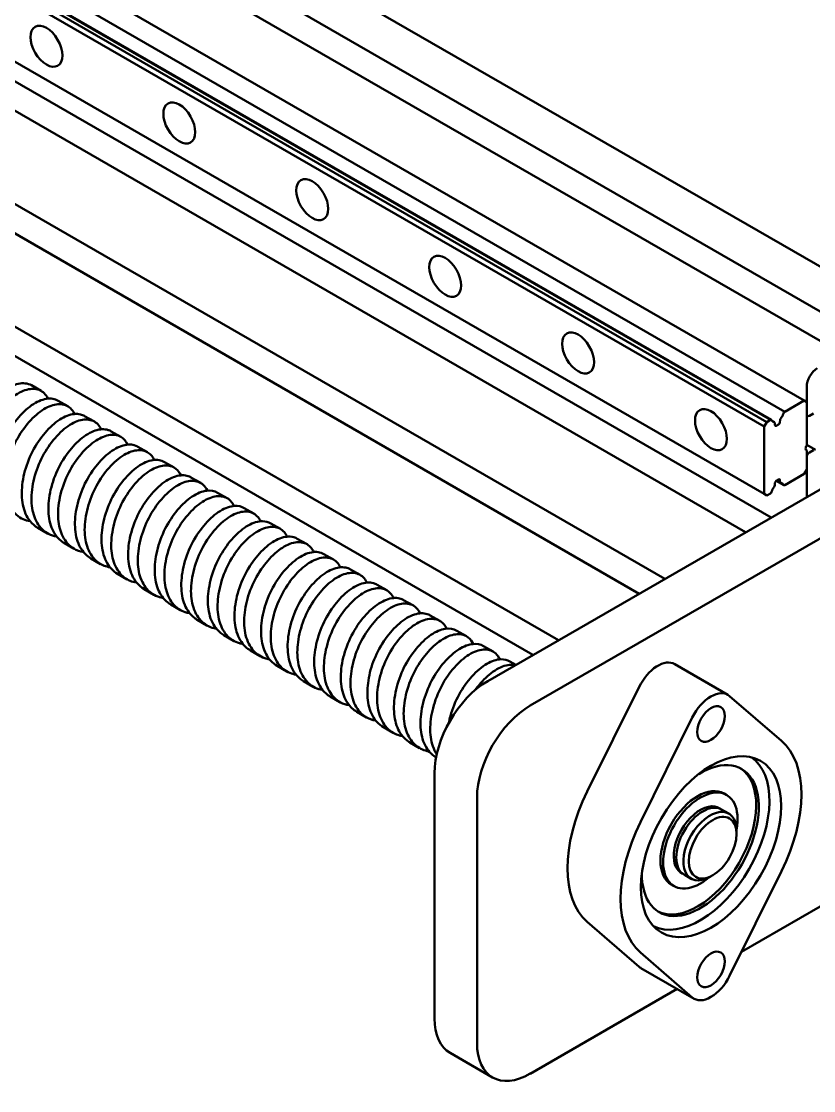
# Model space of a CAD drawing. Header units: millimetres. Extents: x 0 to 420, y 0 to 297.
# Drawn here: x 174.9 to 210.02, y 61.19 to 108.63 of the extents above; entities that cross this region are included whole.
import ezdxf

# ---------------------------------------------------------------- set-up
doc = ezdxf.new("R2010")
doc.units = ezdxf.units.MM
doc.header["$LTSCALE"] = 0.75
doc.layers.add('Visible', color=7, linetype='Continuous', lineweight=50)

msp = doc.modelspace()

# ---------------------------------------------------------------- linework, layer by layer
at = {"layer": 'Visible', "extrusion": (0, 0.816497, 0.57735)}
for p, q in [((148.759, 133.285, 46.823), (214.287, 95.453, 100.327)), ((150.21, 130.451, 50.215), (212.81, 94.309, 101.328)), ((151.156, 128.602, 53.7), (211.326, 93.863, 102.829)), ((158.369, 121.383, 61.674), (209.594, 91.809, 103.499)), ((158.099, 120.551, 62.851), (208.738, 91.315, 104.197)), ((157.306, 120.091, 63.502), (207.943, 90.856, 104.846)), ((157.463, 120.184, 63.37), (208.102, 90.947, 104.717)), ((157.496, 120.195, 63.313), (208.145, 90.953, 104.668)), ((157.191, 119.886, 63.503), (207.825, 90.652, 104.846)), ((157.191, 116.901, 61.393), (207.825, 87.667, 102.736)), ((158.239, 115.419, 56.925), (208.13, 86.614, 97.661)), ((157.122, 114.761, 54.221), (207.002, 85.963, 94.949)), ((152.123, 113.507, 48.082), (203.416, 83.893, 89.963)), ((152.123, 112.204, 46.291), (202.288, 83.241, 87.251)), ((153.702, 107.151, 45.523), (198.702, 81.171, 82.265)), ((153.702, 105.849, 43.731), (197.574, 80.52, 79.553)), ((175.345, 92.485, 79.261), (175.775, 92.236, 79.612)), ((209.711, 92.426, 103.791), (209.711, 91.201, 102.925)), ((176.523, 91.804, 80.223), (176.953, 91.556, 80.574)), ((208.738, 91.315, 104.197), (209.594, 91.809, 103.499)), ((209.594, 91.809, 103.499), (209.711, 91.741, 103.307)), ((209.711, 91.741, 103.307), (209.711, 89.814, 101.944)), ((177.702, 91.124, 81.185), (178.132, 90.876, 81.537)), ((209.711, 91.145, 102.801), (209.746, 91.125, 102.829)), ((209.829, 91.133, 102.732), (210.018, 91.242, 102.579)), ((207.825, 90.652, 104.846), (207.943, 90.856, 104.846)), ((207.825, 87.667, 102.736), (207.825, 90.652, 104.846)), ((207.943, 90.856, 104.846), (208.102, 90.947, 104.717)), ((208.177, 90.905, 104.345), (208.279, 90.846, 104.428)), ((208.296, 90.814, 104.385), (208.303, 90.719, 104.308)), ((208.362, 90.691, 104.217), (208.468, 90.752, 104.13)), ((208.526, 90.848, 104.126), (208.534, 90.946, 104.186)), ((178.88, 90.443, 82.148), (179.31, 90.195, 82.499)), ((180.059, 89.763, 83.11), (180.489, 89.515, 83.461)), ((209.711, 89.842, 101.009), (210.101, 89.617, 101.328)), ((195.569, 79.362, 111.874), (212.968, 89.408, 97.667)), ((209.688, 89.611, 101.772), (209.711, 89.597, 101.791)), ((209.711, 89.597, 101.791), (209.711, 88.756, 101.196)), ((209.711, 89.296, 101.578), (209.711, 87.527, 100.327)), ((210.018, 89.609, 101.424), (209.829, 89.5, 101.578)), ((181.237, 89.083, 84.072), (181.667, 88.834, 84.423)), ((209.711, 88.756, 101.196), (209.594, 88.553, 101.196)), ((182.416, 88.402, 85.034), (182.846, 88.154, 85.386)), ((214.854, 88.319, 99.207), (197.455, 78.273, 113.413)), ((208.361, 88.248, 101.669), (208.696, 88.054, 101.943)), ((208.468, 88.31, 102.403), (208.362, 88.248, 102.49)), ((208.379, 88.258, 102.056), (208.551, 88.16, 102.196)), ((208.534, 88.192, 102.239), (208.526, 88.282, 102.311)), ((209.594, 88.553, 101.196), (208.738, 88.058, 101.895)), ((208.303, 88.153, 102.494), (208.296, 88.049, 102.43)), ((183.594, 87.722, 85.997), (184.024, 87.473, 86.348)), ((207.943, 87.6, 102.544), (207.825, 87.667, 102.736)), ((208.103, 87.692, 102.413), (207.943, 87.6, 102.544)), ((184.773, 87.041, 86.959), (185.203, 86.793, 87.31)), ((185.951, 86.361, 87.921), (186.381, 86.113, 88.272)), ((175.624, 86.165, 81.667), (176.054, 85.917, 82.018)), ((176.803, 85.484, 82.629), (177.233, 85.236, 82.98)), ((187.13, 85.681, 88.883), (187.56, 85.432, 89.235)), ((188.308, 85, 89.846), (188.738, 84.752, 90.197)), ((177.981, 84.804, 83.591), (178.411, 84.556, 83.942)), ((179.16, 84.124, 84.553), (179.59, 83.875, 84.905)), ((189.487, 84.32, 90.808), (189.917, 84.071, 91.159)), ((190.665, 83.639, 91.77), (191.095, 83.391, 92.121)), ((180.338, 83.443, 85.516), (180.768, 83.195, 85.867)), ((181.517, 82.763, 86.478), (181.947, 82.514, 86.829)), ((191.844, 82.959, 92.732), (192.274, 82.711, 93.084)), ((182.695, 82.082, 87.44), (183.125, 81.834, 87.791)), ((193.022, 82.278, 93.695), (193.452, 82.03, 94.046)), ((183.874, 81.402, 88.402), (184.304, 81.154, 88.754)), ((194.201, 81.598, 94.657), (194.631, 81.35, 95.008)), ((185.052, 80.722, 89.365), (185.482, 80.473, 89.716)), ((195.379, 80.918, 95.619), (195.809, 80.669, 95.97)), ((196.558, 80.237, 96.581), (196.821, 80.085, 96.797)), ((186.231, 80.041, 90.327), (186.661, 79.793, 90.678)), ((203.861, 80.117, 106.87), (206.218, 78.756, 108.795)), ((187.409, 79.361, 91.289), (187.839, 79.112, 91.64)), ((199.984, 74.46, 107.62), (202.283, 79.105, 108.087)), ((188.588, 78.68, 92.251), (189.018, 78.432, 92.603)), ((208.596, 76.711, 104.436), (206.296, 78.7, 108.66)), ((189.766, 78, 93.214), (190.196, 77.752, 93.565)), ((204.64, 77.744, 110.012), (202.341, 73.099, 109.544)), ((190.945, 77.319, 94.176), (191.375, 77.071, 94.527)), ((192.123, 76.639, 95.138), (192.553, 76.391, 95.489)), ((193.212, 64.393, 104.176), (193.212, 75.279, 111.874)), ((195.098, 63.304, 105.715), (195.098, 74.191, 113.413)), ((206.164, 74.306, 104.561), (206.046, 74.374, 104.465)), ((205.674, 73.742, 104.46), (205.636, 73.764, 104.43)), ((206.259, 73.482, 104.911), (205.941, 73.665, 104.651)), ((206.604, 72.583, 104.141), (206.604, 72.719, 103.948)), ((216.311, 72.83, 86.47), (206.827, 67.355, 94.214)), ((204.074, 70.971, 104.46), (204.036, 70.993, 104.43)), ((204.592, 70.595, 104.911), (204.274, 70.779, 104.651)), ((205.543, 70.745, 104.141), (205.426, 70.677, 103.948)), ((206.296, 66.283, 99.879), (208.596, 70.928, 100.347)), ((203.83, 70.265, 104.561), (203.713, 70.333, 104.465)), ((199.984, 68.677, 103.53), (202.283, 66.687, 99.307)), ((202.341, 67.316, 105.455), (204.64, 65.327, 101.231)), ((202.361, 66.632, 99.172), (204.718, 65.271, 101.097)), ((203.968, 65.704, 96.548), (197.455, 61.943, 101.866)), ((195.788, 61.778, 103.791), (193.902, 62.867, 102.251))]:
    msp.add_line(p, q, dxfattribs=at)
at = {"layer": 'Visible', "extrusion": (-0.707107, -0.408248, 0.57735)}
for centre in [(-5.122, 182.576, -123.43), (0.771, 188.469, -123.43), (6.663, 194.361, -123.43), (12.556, 200.254, -123.43), (18.448, 206.146, -123.43), (24.341, 212.039, -123.43)]:
    msp.add_circle(centre, 1, dxfattribs=at)
at = {"layer": 'Visible', "extrusion": (0.707107, -0.408248, 0.57735)}
for centre, radius in [((169.814, 8.456, 176.479), 0.867), ((165.1, 3.742, 176.479), 4.4), ((165.1, 3.742, 176.585), 1.5), ((160.386, -0.972, 176.479), 0.867)]:
    msp.add_circle(centre, radius, dxfattribs=at)
for centre, radius, start, end in [((185.37, 6.099, 170.479), 0.667, 45, 135), ((183.201, 7.458, 170.479), 0.399, 255.609, 292.731), ((183.956, 5.392, 170.479), 0.167, 135, 225), ((183.201, 7.458, 170.479), 0.399, 157.2869, 192.8024), ((182.78, 7.151, 170.479), 0.0831, 140, 225), ((182.886, 7.044, 170.479), 0.0831, 225, 310), ((182.614, 4.144, 170.479), 0.166, 81.8699, 188.1301), ((182.306, 3.742, 170.479), 0.167, 45, 135), ((180.547, 4.918, 170.479), 0.0831, 45, 130), ((180.654, 4.812, 170.479), 0.0831, 320, 45), ((180.24, 4.497, 170.479), 0.399, 77.1976, 112.7062), ((180.242, 4.489, 170.479), 0.399, 337.9327, 15.5699), ((169.814, 8.456, 173.146), 1.5, 0, 96.3178), ((164.157, 14.113, 170.479), 3.333, 45, 135), ((169.814, 8.456, 176.479), 1.5, 353.6822, 96.3178), ((165.1, 3.742, 176.479), 5.667, 276.3178, 353.6822), ((165.1, 3.742, 175.812), 3.667, 133.3617, 46.6383), ((165.1, 3.742, 173.146), 5.667, 96.3178, 173.6822), ((165.1, 3.742, 175.812), 1.667, 356.2021, 183.7979), ((165.1, 3.742, 176.479), 5.667, 96.3178, 173.6822), ((160.386, -0.972, 173.146), 1.5, 173.6822, 180), ((160.386, -0.972, 176.479), 1.5, 173.6822, 276.3178), ((154.729, 4.685, 170.479), 3.333, 135, 180)]:
    msp.add_arc(centre, radius, start, end, dxfattribs=at)
at = {"layer": 'Visible', "extrusion": (-0.707107, 0.408248, -0.57735)}
for centre, radius, start, end in [((-183.387, 7.013, -170.479), 0.0831, 67.269, 138.6746), ((-182.757, 7.644, -170.479), 0.0831, 133.3194, 202.7131), ((-182.731, 7.351, -170.479), 0.0831, 167.1976, 220), ((-183.081, 6.991, -170.479), 0.0831, 50, 104.391), ((-180.347, 4.967, -170.479), 0.0831, 230, 282.8024), ((-180.707, 4.617, -170.479), 0.0831, 345.609, 40), ((-180.688, 4.307, -170.479), 0.0831, 315, 22.7228), ((-180.054, 4.941, -170.479), 0.0831, 247.2938, 314.9992), ((-164.157, 14.113, -173.146), 3.333, 45, 135), ((-165.1, 3.742, -175.812), 4.333, 182.1509, 357.8491), ((-165.1, 3.742, -175.646), 3.667, 181.8419, 358.1581), ((-165.1, 3.742, -175.646), 2.333, 360, 180), ((-165.1, 3.742, -175.812), 2.333, 301.7541, 238.2459), ((-165.1, 3.742, -175.969), 1.667, 360, 180), ((-165.1, 3.742, -176.419), 1.667, 315, 225), ((-165.1, 3.742, -175.585), 1.6, 173.6049, 180), ((-165.1, 3.742, -175.585), 1.667, 185.5317, 189.3598), ((-165.1, 3.742, -175.585), 1.6, 360, 6.3951), ((-165.1, 3.742, -175.585), 1.667, 350.6402, 354.4683), ((-154.729, 4.685, -173.146), 3.333, 315, 45)]:
    msp.add_arc(centre, radius, start, end, dxfattribs=at)
at = {"layer": 'Visible'}
for points, knots in [([(175.345, 92.485, 79.261), (175.261, 92.533, 79.432), (175.166, 92.563, 79.602), (174.872, 92.593, 80.071), (174.659, 92.548, 80.359), (174.217, 92.329, 80.871), (173.993, 92.161, 81.09), (173.568, 91.732, 81.429), (173.368, 91.478, 81.547), (173.012, 90.896, 81.685), (172.862, 90.569, 81.7), (172.648, 89.903, 81.618), (172.583, 89.571, 81.524), (172.545, 88.94, 81.242), (172.569, 88.647, 81.057), (172.719, 88.119, 80.619), (172.846, 87.893, 80.369), (173.091, 87.644, 79.985), (173.176, 87.579, 79.864), (173.267, 87.526, 79.742)], [-77.984793, -77.984793, -77.984793, -77.984793, -77.807416, -77.807416, -77.485416, -77.485416, -77.169168, -77.169168, -76.863085, -76.863085, -76.542408, -76.542408, -76.229424, -76.229424, -75.919463, -75.919463, -75.598256, -75.598256, -75.45272, -75.45272, -75.45272, -75.45272]), ([(174.111, 87.133, 79.595), (174.025, 87.146, 79.689), (173.943, 87.168, 79.784), (173.643, 87.282, 80.151), (173.455, 87.431, 80.422), (173.17, 87.83, 80.927), (173.073, 88.074, 81.157), (172.975, 88.634, 81.559), (172.976, 88.945, 81.725), (173.066, 89.605, 81.958), (173.157, 89.945, 82.023), (173.415, 90.591, 82.04), (173.577, 90.892, 81.997), (173.961, 91.441, 81.805), (174.177, 91.683, 81.651), (174.62, 92.062, 81.25), (174.842, 92.195, 81.01), (175.261, 92.338, 80.478), (175.456, 92.348, 80.195), (175.798, 92.251, 79.591), (175.938, 92.138, 79.276), (176.048, 91.945, 78.931), (176.061, 91.92, 78.888), (176.073, 91.895, 78.846)], [-36.263255, -36.263255, -36.263255, -36.263255, -36.147625, -36.147625, -35.823837, -35.823837, -35.512179, -35.512179, -35.195938, -35.195938, -34.876419, -34.876419, -34.568359, -34.568359, -34.246175, -34.246175, -33.929404, -33.929404, -33.620425, -33.620425, -33.295121, -33.295121, -33.249095, -33.249095, -33.249095, -33.249095]), ([(176.523, 91.804, 80.223), (176.453, 91.845, 80.367), (176.374, 91.873, 80.511), (176.107, 91.917, 80.954), (175.898, 91.884, 81.241), (175.462, 91.691, 81.763), (175.237, 91.533, 81.991), (174.807, 91.122, 82.349), (174.605, 90.876, 82.478), (174.237, 90.306, 82.636), (174.08, 89.983, 82.662), (173.85, 89.319, 82.601), (173.777, 88.984, 82.517), (173.722, 88.347, 82.252), (173.737, 88.051, 82.076), (173.867, 87.509, 81.65), (173.985, 87.273, 81.403), (174.235, 86.991, 80.997), (174.335, 86.909, 80.851), (174.446, 86.845, 80.704)], [-72.921922, -72.921922, -72.921922, -72.921922, -72.772596, -72.772596, -72.454767, -72.454767, -72.137485, -72.137485, -71.831316, -71.831316, -71.510622, -71.510622, -71.196346, -71.196346, -70.887967, -70.887967, -70.56532, -70.56532, -70.389608, -70.389608, -70.389608, -70.389608]), ([(175.289, 86.453, 80.557), (175.18, 86.47, 80.677), (175.077, 86.5, 80.799), (174.765, 86.64, 81.191), (174.585, 86.8, 81.461), (174.318, 87.217, 81.957), (174.23, 87.467, 82.181), (174.15, 88.041, 82.572), (174.16, 88.361, 82.731), (174.269, 89.028, 82.944), (174.368, 89.366, 82.997), (174.641, 90.004, 82.993), (174.809, 90.298, 82.94), (175.201, 90.833, 82.727), (175.42, 91.067, 82.562), (175.863, 91.424, 82.145), (176.083, 91.546, 81.899), (176.498, 91.665, 81.358), (176.689, 91.663, 81.071), (177.019, 91.542, 80.463), (177.151, 91.419, 80.15), (177.243, 91.232, 79.838), (177.247, 91.223, 79.823), (177.251, 91.214, 79.809)], [-41.334802, -41.334802, -41.334802, -41.334802, -41.187885, -41.187885, -40.865972, -40.865972, -40.556134, -40.556134, -40.237095, -40.237095, -39.919711, -39.919711, -39.613297, -39.613297, -39.292278, -39.292278, -38.977968, -38.977968, -38.66898, -38.66898, -38.346321, -38.346321, -38.330528, -38.330528, -38.330528, -38.330528]), ([(177.702, 91.124, 81.185), (177.645, 91.157, 81.301), (177.583, 91.181, 81.417), (177.342, 91.238, 81.832), (177.139, 91.218, 82.12), (176.708, 91.051, 82.652), (176.483, 90.904, 82.889), (176.048, 90.511, 83.266), (175.844, 90.271, 83.405), (175.465, 89.715, 83.584), (175.301, 89.396, 83.621), (175.055, 88.735, 83.581), (174.973, 88.399, 83.507), (174.901, 87.756, 83.26), (174.907, 87.457, 83.092), (175.018, 86.901, 82.679), (175.128, 86.655, 82.436), (175.38, 86.339, 82.009), (175.495, 86.239, 81.838), (175.624, 86.165, 81.667)], [-67.852851, -67.852851, -67.852851, -67.852851, -67.73229, -67.73229, -67.416816, -67.416816, -67.097098, -67.097098, -66.788847, -66.788847, -66.466657, -66.466657, -66.149603, -66.149603, -65.840775, -65.840775, -65.515153, -65.515153, -65.308571, -65.308571, -65.308571, -65.308571]), ([(176.468, 85.772, 81.519), (176.337, 85.793, 81.662), (176.214, 85.832, 81.81), (175.893, 85.999, 82.226), (175.72, 86.168, 82.493), (175.47, 86.601, 82.981), (175.391, 86.858, 83.2), (175.328, 87.444, 83.58), (175.346, 87.772, 83.731), (175.473, 88.445, 83.925), (175.58, 88.781, 83.968), (175.866, 89.411, 83.943), (176.041, 89.7, 83.88), (176.44, 90.221, 83.647), (176.66, 90.446, 83.472), (177.104, 90.782, 83.04), (177.322, 90.892, 82.789), (177.732, 90.989, 82.239), (177.92, 90.975, 81.947), (178.23, 90.834, 81.35), (178.35, 90.708, 81.053), (178.43, 90.534, 80.771)], [-46.407779, -46.407779, -46.407779, -46.407779, -46.231073, -46.231073, -45.909533, -45.909533, -45.600075, -45.600075, -45.27655, -45.27655, -44.959901, -44.959901, -44.65317, -44.65317, -44.33187, -44.33187, -44.018536, -44.018536, -43.707569, -43.707569, -43.399814, -43.399814, -43.399814, -43.399814]), ([(178.88, 90.443, 82.148), (178.838, 90.468, 82.234), (178.792, 90.488, 82.321), (178.577, 90.555, 82.706), (178.38, 90.548, 82.994), (177.955, 90.407, 83.536), (177.73, 90.272, 83.782), (177.292, 89.899, 84.178), (177.084, 89.667, 84.329), (176.694, 89.12, 84.53), (176.521, 88.804, 84.577), (176.259, 88.142, 84.557), (176.17, 87.805, 84.492), (176.082, 87.158, 84.262), (176.081, 86.854, 84.101), (176.174, 86.29, 83.702), (176.274, 86.038, 83.465), (176.525, 85.689, 83.021), (176.654, 85.57, 82.826), (176.803, 85.484, 82.629)], [-62.765658, -62.765658, -62.765658, -62.765658, -62.675541, -62.675541, -62.362933, -62.362933, -62.041786, -62.041786, -61.73271, -61.73271, -61.408938, -61.408938, -61.09273, -61.09273, -60.786252, -60.786252, -60.465265, -60.465265, -60.229502, -60.229502, -60.229502, -60.229502]), ([(177.646, 85.092, 82.482), (177.491, 85.116, 82.651), (177.347, 85.167, 82.827), (177.016, 85.366, 83.27), (176.853, 85.546, 83.533), (176.621, 85.996, 84.012), (176.552, 86.259, 84.224), (176.509, 86.852, 84.587), (176.535, 87.182, 84.728), (176.677, 87.852, 84.902), (176.791, 88.186, 84.935), (177.088, 88.809, 84.892), (177.268, 89.093, 84.82), (177.676, 89.604, 84.566), (177.9, 89.822, 84.381), (178.345, 90.137, 83.933), (178.561, 90.235, 83.676), (178.966, 90.309, 83.117), (179.151, 90.284, 82.82), (179.433, 90.127, 82.251), (179.537, 90.009, 81.986), (179.608, 89.853, 81.733)], [-51.497578, -51.497578, -51.497578, -51.497578, -51.28805, -51.28805, -50.968116, -50.968116, -50.659642, -50.659642, -50.337347, -50.337347, -50.020025, -50.020025, -49.711177, -49.711177, -49.385262, -49.385262, -49.071552, -49.071552, -48.756608, -48.756608, -48.479423, -48.479423, -48.479423, -48.479423]), ([(180.059, 89.763, 83.11), (180.029, 89.78, 83.171), (179.997, 89.795, 83.232), (179.804, 89.869, 83.591), (179.612, 89.874, 83.88), (179.193, 89.756, 84.43), (178.967, 89.631, 84.682), (178.527, 89.275, 85.095), (178.316, 89.05, 85.255), (177.921, 88.517, 85.474), (177.744, 88.21, 85.53), (177.469, 87.558, 85.531), (177.371, 87.219, 85.476), (177.266, 86.567, 85.264), (177.257, 86.259, 85.112), (177.331, 85.684, 84.726), (177.422, 85.424, 84.494), (177.671, 85.039, 84.033), (177.814, 84.901, 83.813), (177.981, 84.804, 83.591)], [-57.69736, -57.69736, -57.69736, -57.69736, -57.634206, -57.634206, -57.324604, -57.324604, -57.003285, -57.003285, -56.69402, -56.69402, -56.374908, -56.374908, -56.058155, -56.058155, -55.752242, -55.752242, -55.431722, -55.431722, -55.166608, -55.166608, -55.166608, -55.166608]), ([(178.825, 84.412, 83.444), (178.645, 84.44, 83.64), (178.481, 84.504, 83.843), (178.143, 84.735, 84.312), (177.989, 84.925, 84.571), (177.776, 85.392, 85.04), (177.717, 85.661, 85.246), (177.692, 86.264, 85.593), (177.726, 86.597, 85.724), (177.885, 87.268, 85.877), (178.006, 87.598, 85.9), (178.317, 88.213, 85.836), (178.503, 88.492, 85.754), (178.916, 88.987, 85.481), (179.141, 89.195, 85.287), (179.584, 89.488, 84.825), (179.798, 89.575, 84.564), (180.198, 89.626, 83.997), (180.379, 89.589, 83.695), (180.635, 89.419, 83.153), (180.724, 89.311, 82.919), (180.787, 89.173, 82.695)], [-56.566776, -56.566776, -56.566776, -56.566776, -56.325703, -56.325703, -56.008387, -56.008387, -55.702259, -55.702259, -55.381663, -55.381663, -55.067312, -55.067312, -54.759192, -54.759192, -54.436452, -54.436452, -54.125804, -54.125804, -53.809907, -53.809907, -53.56584, -53.56584, -53.56584, -53.56584]), ([(181.237, 89.083, 84.072), (181.221, 89.092, 84.105), (181.205, 89.1, 84.137), (181.035, 89.18, 84.467), (180.849, 89.196, 84.757), (180.436, 89.104, 85.315), (180.21, 88.991, 85.576), (179.767, 88.653, 86.006), (179.553, 88.436, 86.175), (179.153, 87.919, 86.413), (178.972, 87.622, 86.479), (178.682, 86.979, 86.503), (178.575, 86.641, 86.459), (178.453, 85.983, 86.267), (178.435, 85.67, 86.124), (178.49, 85.084, 85.752), (178.571, 84.816, 85.526), (178.816, 84.391, 85.047), (178.973, 84.232, 84.802), (179.16, 84.124, 84.553)], [-52.634467, -52.634467, -52.634467, -52.634467, -52.600877, -52.600877, -52.292574, -52.292574, -51.969589, -51.969589, -51.658705, -51.658705, -51.342652, -51.342652, -51.023958, -51.023958, -50.716679, -50.716679, -50.3952, -50.3952, -50.098009, -50.098009, -50.098009, -50.098009]), ([(180.003, 83.731, 84.406), (179.8, 83.763, 84.629), (179.616, 83.841, 84.86), (179.273, 84.108, 85.352), (179.127, 84.308, 85.608), (178.933, 84.79, 86.066), (178.884, 85.064, 86.266), (178.877, 85.678, 86.596), (178.921, 86.014, 86.717), (179.096, 86.683, 86.85), (179.224, 87.01, 86.862), (179.547, 87.617, 86.778), (179.739, 87.891, 86.685), (180.159, 88.37, 86.391), (180.384, 88.566, 86.189), (180.825, 88.836, 85.715), (181.036, 88.911, 85.45), (181.43, 88.94, 84.874), (181.607, 88.89, 84.566), (181.837, 88.709, 84.053), (181.911, 88.612, 83.851), (181.965, 88.492, 83.658)], [-61.625741, -61.625741, -61.625741, -61.625741, -61.352621, -61.352621, -61.03652, -61.03652, -60.730727, -60.730727, -60.41033, -60.41033, -60.097462, -60.097462, -59.788008, -59.788008, -59.466903, -59.466903, -59.157846, -59.157846, -58.838855, -58.838855, -58.627961, -58.627961, -58.627961, -58.627961]), ([(182.416, 88.402, 85.034), (182.414, 88.403, 85.039), (182.412, 88.405, 85.043), (182.263, 88.488, 85.344), (182.083, 88.515, 85.635), (181.676, 88.447, 86.201), (181.451, 88.346, 86.469), (181.006, 88.028, 86.916), (180.79, 87.819, 87.094), (180.385, 87.317, 87.351), (180.2, 87.029, 87.426), (179.897, 86.395, 87.471), (179.781, 86.057, 87.437), (179.642, 85.396, 87.265), (179.616, 85.078, 87.131), (179.653, 84.481, 86.772), (179.724, 84.206, 86.551), (179.961, 83.75, 86.064), (180.123, 83.572, 85.804), (180.327, 83.45, 85.531), (180.332, 83.447, 85.523), (180.338, 83.443, 85.516)], [-47.554157, -47.554157, -47.554157, -47.554157, -47.549887, -47.549887, -47.240813, -47.240813, -46.914622, -46.914622, -46.600646, -46.600646, -46.285502, -46.285502, -45.963443, -45.963443, -45.653504, -45.653504, -45.33139, -45.33139, -45.014313, -45.014313, -45.005066, -45.005066, -45.005066, -45.005066]), ([(181.182, 83.051, 85.369), (180.958, 83.085, 85.615), (180.756, 83.178, 85.87), (180.41, 83.477, 86.382), (180.273, 83.685, 86.634), (180.095, 84.181, 87.083), (180.055, 84.461, 87.278), (180.063, 85.083, 87.593), (180.115, 85.421, 87.705), (180.306, 86.089, 87.818), (180.44, 86.412, 87.821), (180.774, 87.011, 87.719), (180.971, 87.281, 87.616), (181.396, 87.744, 87.303), (181.622, 87.931, 87.094), (182.059, 88.179, 86.609), (182.268, 88.244, 86.34), (182.657, 88.251, 85.757), (182.83, 88.19, 85.443), (183.036, 88, 84.957), (183.097, 87.914, 84.785), (183.144, 87.812, 84.62)], [-66.696577, -66.696577, -66.696577, -66.696577, -66.393974, -66.393974, -66.077702, -66.077702, -65.770457, -65.770457, -65.448913, -65.448913, -65.136071, -65.136071, -64.823585, -64.823585, -64.502625, -64.502625, -64.19373, -64.19373, -63.870056, -63.870056, -63.689255, -63.689255, -63.689255, -63.689255]), ([(183.594, 87.722, 85.997), (183.459, 87.8, 86.271), (183.296, 87.83, 86.541), (182.912, 87.786, 87.09), (182.691, 87.697, 87.36), (182.248, 87.401, 87.821), (182.029, 87.201, 88.009), (181.619, 86.715, 88.284), (181.431, 86.436, 88.369), (181.114, 85.813, 88.436), (180.99, 85.475, 88.413), (180.834, 84.81, 88.26), (180.799, 84.489, 88.135), (180.819, 83.879, 87.791), (180.88, 83.598, 87.576), (181.1, 83.124, 87.096), (181.255, 82.936, 86.837), (181.47, 82.791, 86.54), (181.493, 82.776, 86.509), (181.517, 82.763, 86.478)], [-42.462989, -42.462989, -42.462989, -42.462989, -42.178667, -42.178667, -41.85709, -41.85709, -41.543465, -41.543465, -41.232268, -41.232268, -40.910424, -40.910424, -40.600662, -40.600662, -40.279344, -40.279344, -39.962197, -39.962197, -39.924992, -39.924992, -39.924992, -39.924992]), ([(182.36, 82.37, 86.331), (182.352, 82.371, 86.34), (182.345, 82.373, 86.348), (182.1, 82.415, 86.62), (181.889, 82.522, 86.892), (181.548, 82.85, 87.415), (181.419, 83.067, 87.663), (181.259, 83.577, 88.102), (181.228, 83.863, 88.291), (181.253, 84.496, 88.59), (181.314, 84.839, 88.693), (181.522, 85.506, 88.785), (181.662, 85.825, 88.777), (182.01, 86.415, 88.654), (182.213, 86.679, 88.539), (182.644, 87.125, 88.204), (182.869, 87.299, 87.987), (183.303, 87.523, 87.49), (183.508, 87.575, 87.218), (183.886, 87.557, 86.633), (184.05, 87.486, 86.321), (184.233, 87.293, 85.866), (184.283, 87.218, 85.722), (184.322, 87.132, 85.582)], [-71.781127, -71.781127, -71.781127, -71.781127, -71.770438, -71.770438, -71.449324, -71.449324, -71.134001, -71.134001, -70.825777, -70.825777, -70.501998, -70.501998, -70.190345, -70.190345, -69.874954, -69.874954, -69.555398, -69.555398, -69.247304, -69.247304, -68.925262, -68.925262, -68.771422, -68.771422, -68.771422, -68.771422]), ([(184.773, 87.041, 86.959), (184.652, 87.111, 87.204), (184.509, 87.142, 87.446), (184.15, 87.122, 87.974), (183.932, 87.045, 88.249), (183.489, 86.772, 88.725), (183.268, 86.58, 88.922), (182.854, 86.11, 89.215), (182.662, 85.839, 89.309), (182.333, 85.226, 89.398), (182.2, 84.89, 89.386), (182.027, 84.222, 89.252), (181.984, 83.897, 89.135), (181.988, 83.281, 88.809), (182.037, 82.997, 88.602), (182.237, 82.507, 88.134), (182.385, 82.307, 87.877), (182.611, 82.135, 87.554), (182.652, 82.107, 87.497), (182.695, 82.082, 87.44)], [-37.388447, -37.388447, -37.388447, -37.388447, -37.134322, -37.134322, -36.813002, -36.813002, -36.498369, -36.498369, -36.189119, -36.189119, -35.866127, -35.866127, -35.555242, -35.555242, -35.237614, -35.237614, -34.919006, -34.919006, -34.850568, -34.850568, -34.850568, -34.850568]), ([(183.539, 81.69, 87.293), (183.508, 81.694, 87.327), (183.478, 81.7, 87.361), (183.215, 81.761, 87.661), (183.011, 81.88, 87.932), (182.686, 82.23, 88.451), (182.567, 82.454, 88.694), (182.424, 82.979, 89.122), (182.402, 83.272, 89.305), (182.446, 83.913, 89.586), (182.516, 84.256, 89.678), (182.738, 84.918, 89.748), (182.885, 85.232, 89.73), (183.245, 85.813, 89.587), (183.453, 86.073, 89.46), (183.89, 86.501, 89.104), (184.115, 86.663, 88.879), (184.544, 86.862, 88.371), (184.746, 86.901, 88.097), (185.114, 86.861, 87.506), (185.271, 86.777, 87.193), (185.431, 86.582, 86.771), (185.469, 86.52, 86.656), (185.501, 86.451, 86.544)], [-76.843902, -76.843902, -76.843902, -76.843902, -76.802373, -76.802373, -76.481969, -76.481969, -76.168652, -76.168652, -75.859795, -75.859795, -75.538189, -75.538189, -75.228642, -75.228642, -74.910859, -74.910859, -74.593713, -74.593713, -74.287665, -74.287665, -73.967091, -73.967091, -73.844878, -73.844878, -73.844878, -73.844878]), ([(185.951, 86.361, 87.921), (185.846, 86.422, 88.136), (185.723, 86.454, 88.35), (185.39, 86.456, 88.853), (185.174, 86.392, 89.134), (184.732, 86.141, 89.624), (184.51, 85.958, 89.831), (184.091, 85.505, 90.143), (183.896, 85.242, 90.247), (183.554, 84.64, 90.357), (183.413, 84.305, 90.356), (183.223, 83.635, 90.242), (183.172, 83.307, 90.134), (183.158, 82.685, 89.825), (183.198, 82.397, 89.627), (183.378, 81.892, 89.171), (183.517, 81.682, 88.916), (183.752, 81.48, 88.568), (183.811, 81.438, 88.485), (183.874, 81.402, 88.402)], [-32.308427, -32.308427, -32.308427, -32.308427, -32.084404, -32.084404, -31.761887, -31.761887, -31.444763, -31.444763, -31.13548, -31.13548, -30.809811, -30.809811, -30.496339, -30.496339, -30.180413, -30.180413, -29.858929, -29.858929, -29.759011, -29.759011, -29.759011, -29.759011]), ([(184.718, 81.009, 88.256), (184.665, 81.017, 88.313), (184.613, 81.029, 88.372), (184.343, 81.107, 88.689), (184.15, 81.232, 88.952), (183.836, 81.594, 89.467), (183.72, 81.833, 89.714), (183.593, 82.377, 90.136), (183.58, 82.674, 90.311), (183.639, 83.312, 90.572), (183.714, 83.647, 90.654), (183.947, 84.311, 90.711), (184.105, 84.633, 90.683), (184.475, 85.2, 90.52), (184.678, 85.444, 90.389), (185.109, 85.852, 90.027), (185.334, 86.008, 89.798), (185.769, 86.196, 89.274), (185.977, 86.226, 88.986), (186.339, 86.161, 88.38), (186.489, 86.066, 88.067), (186.628, 85.87, 87.676), (186.656, 85.823, 87.59), (186.679, 85.771, 87.507)], [-81.907586, -81.907586, -81.907586, -81.907586, -81.836412, -81.836412, -81.525476, -81.525476, -81.202439, -81.202439, -80.894227, -80.894227, -80.579595, -80.579595, -80.258811, -80.258811, -79.952469, -79.952469, -79.634893, -79.634893, -79.317798, -79.317798, -78.997215, -78.997215, -78.905552, -78.905552, -78.905552, -78.905552]), ([(187.13, 85.681, 88.883), (187.038, 85.734, 89.071), (186.933, 85.764, 89.257), (186.625, 85.785, 89.739), (186.411, 85.733, 90.023), (185.97, 85.503, 90.527), (185.746, 85.329, 90.742), (185.323, 84.892, 91.071), (185.125, 84.635, 91.184), (184.774, 84.047, 91.312), (184.628, 83.718, 91.322), (184.422, 83.051, 91.229), (184.362, 82.72, 91.131), (184.332, 82.092, 90.84), (184.361, 81.801, 90.65), (184.521, 81.28, 90.206), (184.651, 81.059, 89.954), (184.894, 80.826, 89.582), (184.97, 80.769, 89.473), (185.052, 80.722, 89.365)], [-27.217724, -27.217724, -27.217724, -27.217724, -27.022804, -27.022804, -26.701966, -26.701966, -26.385994, -26.385994, -26.07949, -26.07949, -25.758555, -25.758555, -25.445954, -25.445954, -25.134705, -25.134705, -24.813953, -24.813953, -24.683617, -24.683617, -24.683617, -24.683617]), ([(185.896, 80.329, 89.218), (185.822, 80.34, 89.298), (185.751, 80.358, 89.38), (185.466, 80.457, 89.723), (185.279, 80.592, 89.986), (184.979, 80.975, 90.498), (184.872, 81.224, 90.741), (184.764, 81.782, 91.152), (184.76, 82.082, 91.318), (184.835, 82.726, 91.561), (184.919, 83.062, 91.633), (185.168, 83.723, 91.669), (185.333, 84.04, 91.63), (185.714, 84.594, 91.447), (185.919, 84.832, 91.306), (186.354, 85.222, 90.925), (186.58, 85.366, 90.686), (187.009, 85.529, 90.152), (187.211, 85.546, 89.864), (187.555, 85.46, 89.267), (187.695, 85.359, 88.963), (187.818, 85.17, 88.602), (187.839, 85.131, 88.535), (187.858, 85.09, 88.469)], [-86.995209, -86.995209, -86.995209, -86.995209, -86.895226, -86.895226, -86.581117, -86.581117, -86.254788, -86.254788, -85.945688, -85.945688, -85.627972, -85.627972, -85.305372, -85.305372, -84.996532, -84.996532, -84.676232, -84.676232, -84.361055, -84.361055, -84.04872, -84.04872, -83.976257, -83.976257, -83.976257, -83.976257]), ([(188.308, 85, 89.846), (188.23, 85.045, 90.004), (188.143, 85.074, 90.163), (187.861, 85.111, 90.621), (187.65, 85.071, 90.908), (187.21, 84.864, 91.425), (186.986, 84.7, 91.648), (186.559, 84.279, 91.995), (186.358, 84.029, 92.118), (185.996, 83.452, 92.265), (185.843, 83.127, 92.285), (185.622, 82.462, 92.212), (185.553, 82.128, 92.123), (185.507, 81.494, 91.849), (185.528, 81.2, 91.667), (185.669, 80.666, 91.235), (185.791, 80.435, 90.986), (186.039, 80.172, 90.592), (186.131, 80.099, 90.46), (186.231, 80.041, 90.327)], [-22.153672, -22.153672, -22.153672, -22.153672, -21.988991, -21.988991, -21.66938, -21.66938, -21.353128, -21.353128, -21.047528, -21.047528, -20.727316, -20.727316, -20.414218, -20.414218, -20.105504, -20.105504, -19.784127, -19.784127, -19.625235, -19.625235, -19.625235, -19.625235]), ([(187.074, 79.648, 90.18), (186.979, 79.663, 90.284), (186.888, 79.688, 90.391), (186.589, 79.811, 90.761), (186.408, 79.958, 91.024), (186.126, 80.36, 91.528), (186.028, 80.614, 91.764), (185.939, 81.18, 92.16), (185.942, 81.484, 92.319), (186.032, 82.132, 92.545), (186.124, 82.47, 92.609), (186.388, 83.129, 92.625), (186.562, 83.444, 92.576), (186.953, 83.988, 92.371), (187.161, 84.218, 92.219), (187.6, 84.589, 91.819), (187.825, 84.722, 91.572), (188.249, 84.858, 91.029), (188.445, 84.862, 90.74), (188.777, 84.754, 90.141), (188.91, 84.642, 89.837), (189.014, 84.456, 89.507), (189.026, 84.433, 89.469), (189.036, 84.41, 89.431)], [-92.083238, -92.083238, -92.083238, -92.083238, -91.954191, -91.954191, -91.640359, -91.640359, -91.318637, -91.318637, -91.011526, -91.011526, -90.694388, -90.694388, -90.37075, -90.37075, -90.060842, -90.060842, -89.738836, -89.738836, -89.42606, -89.42606, -89.112225, -89.112225, -89.070782, -89.070782, -89.070782, -89.070782]), ([(189.487, 84.32, 90.808), (189.422, 84.357, 90.939), (189.352, 84.383, 91.07), (189.096, 84.433, 91.5), (188.89, 84.407, 91.788), (188.457, 84.225, 92.314), (188.231, 84.073, 92.546), (187.8, 83.669, 92.913), (187.596, 83.427, 93.047), (187.223, 82.863, 93.215), (187.063, 82.542, 93.246), (186.826, 81.879, 93.194), (186.749, 81.544, 93.115), (186.685, 80.904, 92.859), (186.696, 80.606, 92.686), (186.818, 80.058, 92.266), (186.932, 79.817, 92.021), (187.183, 79.52, 91.605), (187.29, 79.43, 91.447), (187.409, 79.361, 91.289)], [-17.095531, -17.095531, -17.095531, -17.095531, -16.959561, -16.959561, -16.643362, -16.643362, -16.325441, -16.325441, -16.018862, -16.018862, -15.697978, -15.697978, -15.382913, -15.382913, -15.074884, -15.074884, -14.751374, -14.751374, -14.561647, -14.561647, -14.561647, -14.561647]), ([(188.253, 78.968, 91.142), (188.136, 78.986, 91.27), (188.025, 79.02, 91.402), (187.714, 79.168, 91.797), (187.54, 79.326, 92.06), (187.273, 79.748, 92.558), (187.185, 80.009, 92.789), (187.115, 80.587, 93.172), (187.126, 80.895, 93.322), (187.234, 81.549, 93.53), (187.334, 81.887, 93.583), (187.613, 82.538, 93.577), (187.79, 82.843, 93.519), (188.186, 83.372, 93.296), (188.398, 83.595, 93.134), (188.839, 83.948, 92.717), (189.065, 84.07, 92.463), (189.483, 84.183, 91.912), (189.673, 84.176, 91.622), (189.993, 84.048, 91.022), (190.12, 83.925, 90.718), (190.208, 83.744, 90.417), (190.212, 83.737, 90.405), (190.215, 83.73, 90.393)], [-97.160397, -97.160397, -97.160397, -97.160397, -97.002132, -97.002132, -96.687211, -96.687211, -96.36567, -96.36567, -96.058737, -96.058737, -95.740759, -95.740759, -95.42151, -95.42151, -95.111114, -95.111114, -94.788625, -94.788625, -94.478548, -94.478548, -94.164356, -94.164356, -94.151627, -94.151627, -94.151627, -94.151627]), ([(190.665, 83.639, 91.77), (190.614, 83.669, 91.874), (190.56, 83.691, 91.977), (190.33, 83.753, 92.38), (190.129, 83.738, 92.667), (189.701, 83.582, 93.204), (189.475, 83.441, 93.444), (189.04, 83.056, 93.829), (188.834, 82.82, 93.974), (188.451, 82.268, 94.162), (188.284, 81.952, 94.203), (188.031, 81.292, 94.172), (187.945, 80.955, 94.102), (187.866, 80.31, 93.864), (187.868, 80.009, 93.699), (187.971, 79.448, 93.292), (188.077, 79.197, 93.05), (188.33, 78.867, 92.614), (188.451, 78.759, 92.433), (188.588, 78.68, 92.251)], [-12.020519, -12.020519, -12.020519, -12.020519, -11.912617, -11.912617, -11.59777, -11.59777, -11.276764, -11.276764, -10.967843, -10.967843, -10.64665, -10.64665, -10.330673, -10.330673, -10.023676, -10.023676, -9.699098, -9.699098, -9.480977, -9.480977, -9.480977, -9.480977]), ([(189.431, 78.288, 92.104), (189.292, 78.309, 92.257), (189.162, 78.353, 92.414), (188.84, 78.529, 92.835), (188.673, 78.698, 93.097), (188.423, 79.14, 93.589), (188.345, 79.409, 93.814), (188.294, 79.998, 94.183), (188.313, 80.312, 94.324), (188.439, 80.97, 94.512), (188.548, 81.309, 94.554), (188.841, 81.949, 94.525), (189.023, 82.245, 94.457), (189.424, 82.759, 94.215), (189.638, 82.974, 94.044), (190.082, 83.307, 93.61), (190.307, 83.417, 93.348), (190.719, 83.505, 92.788), (190.904, 83.486, 92.498), (191.202, 83.34, 91.914), (191.316, 83.217, 91.628), (191.393, 83.049, 91.356)], [-102.24913, -102.24913, -102.24913, -102.24913, -102.060044, -102.060044, -101.742547, -101.742547, -101.419723, -101.419723, -101.11099, -101.11099, -100.790768, -100.790768, -100.474172, -100.474172, -100.161844, -100.161844, -99.837362, -99.837362, -99.528169, -99.528169, -99.230477, -99.230477, -99.230477, -99.230477]), ([(191.844, 82.959, 92.732), (191.807, 82.98, 92.808), (191.767, 82.998, 92.884), (191.562, 83.068, 93.258), (191.367, 83.066, 93.546), (190.945, 82.936, 94.092), (190.719, 82.805, 94.34), (190.28, 82.439, 94.744), (190.07, 82.21, 94.898), (189.678, 81.669, 95.107), (189.504, 81.357, 95.158), (189.236, 80.699, 95.147), (189.143, 80.361, 95.086), (189.048, 79.712, 94.864), (189.043, 79.407, 94.708), (189.128, 78.838, 94.314), (189.224, 78.582, 94.079), (189.474, 78.217, 93.628), (189.61, 78.09, 93.421), (189.766, 78, 93.214)], [-6.948739, -6.948739, -6.948739, -6.948739, -6.870402, -6.870402, -6.559886, -6.559886, -6.239426, -6.239426, -5.931, -5.931, -5.610062, -5.610062, -5.294356, -5.294356, -4.98891, -4.98891, -4.668881, -4.668881, -4.420907, -4.420907, -4.420907, -4.420907]), ([(190.61, 77.607, 93.066), (190.45, 77.632, 93.241), (190.303, 77.686, 93.421), (189.972, 77.889, 93.866), (189.812, 78.068, 94.127), (189.578, 78.528, 94.613), (189.509, 78.804, 94.832), (189.475, 79.404, 95.188), (189.503, 79.722, 95.32), (189.645, 80.384, 95.49), (189.762, 80.722, 95.521), (190.068, 81.354, 95.471), (190.254, 81.64, 95.395), (190.66, 82.139, 95.135), (190.876, 82.346, 94.954), (191.321, 82.66, 94.504), (191.546, 82.76, 94.236), (191.952, 82.823, 93.668), (192.131, 82.794, 93.376), (192.403, 82.636, 92.82), (192.503, 82.52, 92.563), (192.572, 82.369, 92.318)], [-107.339615, -107.339615, -107.339615, -107.339615, -107.124599, -107.124599, -106.808186, -106.808186, -106.486953, -106.486953, -106.17772, -106.17772, -105.856402, -105.856402, -105.542734, -105.542734, -105.22951, -105.22951, -104.904099, -104.904099, -104.596148, -104.596148, -104.327695, -104.327695, -104.327695, -104.327695]), ([(193.022, 82.278, 93.695), (192.999, 82.292, 93.743), (192.974, 82.304, 93.791), (192.791, 82.381, 94.138), (192.602, 82.391, 94.427), (192.185, 82.284, 94.981), (191.96, 82.165, 95.237), (191.518, 81.817, 95.657), (191.306, 81.595, 95.821), (190.908, 81.069, 96.049), (190.73, 80.767, 96.109), (190.456, 80.137, 96.12), (190.357, 79.819, 96.076), (190.242, 79.198, 95.895), (190.223, 78.9, 95.762), (190.243, 78.626, 95.594)], [-1.894735, -1.894735, -1.894735, -1.894735, -1.844782, -1.844782, -1.536564, -1.536564, -1.215269, -1.215269, -0.90602, -0.90602, -0.589094, -0.589094, -0.29039, -0.29039, -0.000001, -0.000001, -0.000001, -0.000001]), ([(191.788, 76.927, 94.029), (191.607, 76.955, 94.227), (191.442, 77.02, 94.432), (191.104, 77.254, 94.901), (190.95, 77.444, 95.16), (190.734, 77.922, 95.638), (190.675, 78.204, 95.852), (190.658, 78.814, 96.192), (190.695, 79.137, 96.315), (190.855, 79.802, 96.465), (190.98, 80.14, 96.485), (191.299, 80.761, 96.414), (191.489, 81.039, 96.328), (191.899, 81.521, 96.049), (192.118, 81.72, 95.859), (192.562, 82.011, 95.395), (192.782, 82.098, 95.124), (193.179, 82.139, 94.553), (193.353, 82.1, 94.26), (193.601, 81.931, 93.731), (193.688, 81.825, 93.5), (193.751, 81.688, 93.28)], [-112.407333, -112.407333, -112.407333, -112.407333, -112.163919, -112.163919, -111.847154, -111.847154, -111.527299, -111.527299, -111.217978, -111.217978, -110.896598, -110.896598, -110.586497, -110.586497, -110.273346, -110.273346, -109.952508, -109.952508, -109.646274, -109.646274, -109.405972, -109.405972, -109.405972, -109.405972]), ([(194.201, 81.598, 94.657), (194.057, 81.681, 94.949), (193.882, 81.71, 95.236), (193.488, 81.651, 95.788), (193.273, 81.56, 96.048), (192.83, 81.258, 96.505), (192.605, 81.047, 96.695), (192.193, 80.545, 96.961), (192.01, 80.265, 97.039), (191.704, 79.647, 97.095), (191.586, 79.315, 97.068), (191.433, 78.645, 96.907), (191.402, 78.312, 96.773), (191.434, 77.713, 96.42), (191.496, 77.447, 96.211), (191.716, 76.986, 95.739), (191.874, 76.8, 95.478), (192.087, 76.661, 95.187), (192.105, 76.65, 95.162), (192.123, 76.639, 95.138)], [-43.25736, -43.25736, -43.25736, -43.25736, -42.956665, -42.956665, -42.646787, -42.646787, -42.32485, -42.32485, -42.018423, -42.018423, -41.704896, -41.704896, -41.385636, -41.385636, -41.080581, -41.080581, -40.764227, -40.764227, -40.735386, -40.735386, -40.735386, -40.735386]), ([(192.967, 76.246, 94.991), (192.763, 76.278, 95.215), (192.577, 76.358, 95.447), (192.233, 76.627, 95.942), (192.087, 76.828, 96.199), (191.891, 77.322, 96.664), (191.844, 77.607, 96.87), (191.844, 78.224, 97.192), (191.889, 78.55, 97.307), (192.066, 79.218, 97.437), (192.2, 79.554, 97.447), (192.531, 80.165, 97.354), (192.724, 80.434, 97.258), (193.14, 80.901, 96.96), (193.36, 81.09, 96.761), (193.803, 81.359, 96.283), (194.021, 81.434, 96.006), (194.411, 81.451, 95.429), (194.579, 81.4, 95.134), (194.801, 81.223, 94.634), (194.875, 81.127, 94.434), (194.929, 81.008, 94.242)], [-117.474684, -117.474684, -117.474684, -117.474684, -117.199342, -117.199342, -116.880833, -116.880833, -116.564299, -116.564299, -116.253562, -116.253562, -115.930728, -115.930728, -115.622194, -115.622194, -115.307738, -115.307738, -114.986871, -114.986871, -114.680534, -114.680534, -114.47086, -114.47086, -114.47086, -114.47086]), ([(195.379, 80.918, 95.619), (195.25, 80.992, 95.882), (195.094, 81.023, 96.142), (194.726, 80.989, 96.674), (194.514, 80.909, 96.937), (194.073, 80.631, 97.407), (193.847, 80.43, 97.606), (193.43, 79.945, 97.893), (193.24, 79.67, 97.982), (192.922, 79.06, 98.058), (192.796, 78.732, 98.042), (192.627, 78.062, 97.902), (192.586, 77.727, 97.777), (192.6, 77.117, 97.441), (192.652, 76.845, 97.239), (192.853, 76.368, 96.777), (193.002, 76.172, 96.52), (193.219, 76.011, 96.213), (193.249, 75.99, 96.171), (193.281, 75.971, 96.129)], [-38.21831, -38.21831, -38.21831, -38.21831, -37.947526, -37.947526, -37.639766, -37.639766, -37.320017, -37.320017, -37.012994, -37.012994, -36.701487, -36.701487, -36.382958, -36.382958, -36.078962, -36.078962, -35.764328, -35.764328, -35.71441, -35.71441, -35.71441, -35.71441]), ([(193.311, 76.117, 97.099), (193.242, 76.222, 97.225), (193.185, 76.34, 97.348), (193.053, 76.722, 97.688), (193.015, 77.01, 97.885), (193.032, 77.633, 98.19), (193.085, 77.962, 98.296), (193.279, 78.632, 98.406), (193.42, 78.967, 98.405), (193.765, 79.566, 98.291), (193.961, 79.828, 98.185), (194.381, 80.278, 97.869), (194.603, 80.458, 97.661), (195.045, 80.705, 97.168), (195.26, 80.767, 96.886), (195.643, 80.759, 96.304), (195.804, 80.697, 96.005), (196.001, 80.514, 95.537), (196.061, 80.428, 95.368), (196.108, 80.327, 95.205)], [-122.097974, -122.097974, -122.097974, -122.097974, -121.935542, -121.935542, -121.620243, -121.620243, -121.306621, -121.306621, -120.980797, -120.980797, -120.671796, -120.671796, -120.354546, -120.354546, -120.032169, -120.032169, -119.723731, -119.723731, -119.544746, -119.544746, -119.544746, -119.544746]), ([(196.558, 80.237, 96.581), (196.442, 80.304, 96.817), (196.305, 80.336, 97.052), (195.961, 80.323, 97.562), (195.752, 80.255, 97.829), (195.313, 79.998, 98.31), (195.087, 79.809, 98.517), (194.664, 79.339, 98.823), (194.469, 79.069, 98.923), (194.139, 78.467, 99.018), (194.006, 78.142, 99.012), (193.885, 77.705, 98.934), (193.86, 77.598, 98.909), (193.84, 77.491, 98.879)], [-33.187255, -33.187255, -33.187255, -33.187255, -32.943827, -32.943827, -32.636747, -32.636747, -32.317683, -32.317683, -32.008209, -32.008209, -31.697258, -31.697258, -31.596019, -31.596019, -31.596019, -31.596019]), ([(195.017, 78.968, 99.203), (195.138, 79.136, 99.139), (195.267, 79.29, 99.054), (195.616, 79.648, 98.78), (195.84, 79.819, 98.564), (196.283, 80.046, 98.056), (196.498, 80.096, 97.768), (196.723, 80.077, 97.412), (196.756, 80.072, 97.359), (196.787, 80.065, 97.305)], [-125.9278716, -125.9278716, -125.9278716, -125.9278716, -125.7317141, -125.7317141, -125.4153, -125.4153, -125.0913631, -125.0913631, -125.0349679, -125.0349679, -125.0349679, -125.0349679]), ([(190.243, 78.626, 95.594), (190.266, 78.328, 95.41), (190.339, 78.059, 95.191), (190.579, 77.61, 94.704), (190.745, 77.435, 94.442), (190.945, 77.319, 94.176)], [-46.4207269, -46.4207269, -46.4207269, -46.4207269, -46.1042486, -46.1042486, -45.7873174, -45.7873174, -45.7873174, -45.7873174])]:
    msp.add_open_spline(points, degree=3, knots=knots, dxfattribs=at)

doc.saveas('drawing.dxf')
